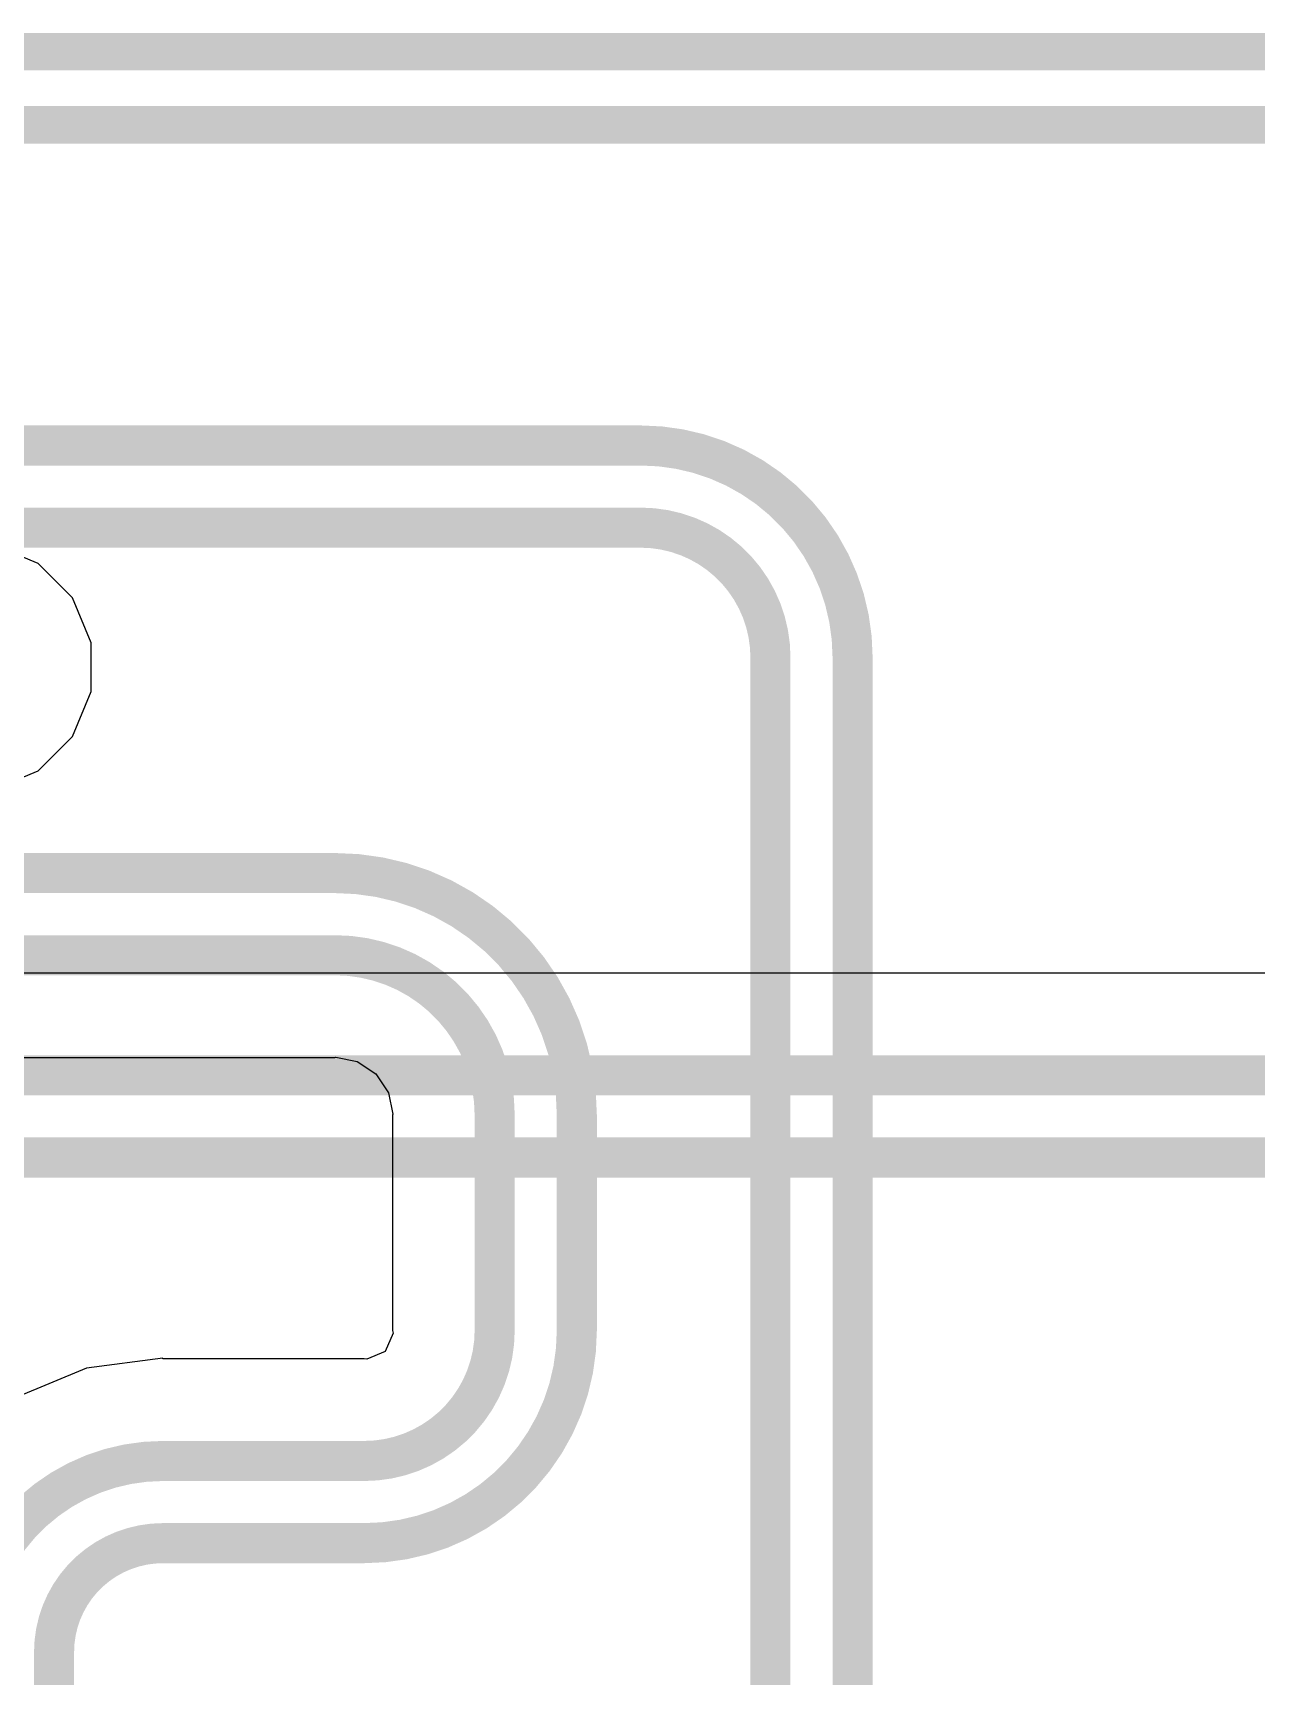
# Model space of a CAD drawing. Header units: inches. Extents: x -5 to 234, y -4 to 104.
# Drawn here: x 55.2 to 61.01, y 5.58 to 13.39 of the extents above; entities that cross this region are included whole.
import ezdxf

# ---------------------------------------------------------------- set-up
doc = ezdxf.new("R2010")
doc.units = ezdxf.units.IN
for name, color, linetype in [('Bottom Layer', 5, 'Continuous'), ('POWER', 76, 'Continuous'), ('Top Layer', 1, 'Continuous')]:
    doc.layers.add(name, color=color, linetype=linetype)

msp = doc.modelspace()

# ---------------------------------------------------------------- linework, layer by layer
at = {"layer": 'Bottom Layer'}
msp.add_line((73.5388, 8.9225), (54.6881, 8.9225), dxfattribs=at)
for points in [[(54.6881, 8.4369, 0.1905, 0.1905, 0), (73.5388, 8.4369, 0.1905, 0.1905, 0)], [(54.6881, 8.0464, 0.1905, 0.1905, 0), (73.5388, 8.0464, 0.1905, 0.1905, 0)]]:
    msp.add_lwpolyline(points, format="xyseb", dxfattribs=at)
at = {"layer": 'POWER'}
for p, q in [((55.224, 10.869), (55.0105, 10.9575)), ((55.3875, 10.7056), (55.224, 10.869)), ((55.4759, 10.492), (55.3875, 10.7056)), ((55.4759, 10.2609), (55.4759, 10.492)), ((55.3875, 10.0474), (55.4759, 10.2609)), ((55.224, 9.8839), (55.3875, 10.0474)), ((55.0105, 9.7955), (55.224, 9.8839))]:
    msp.add_line(p, q, dxfattribs=at)
at = {"layer": 'Top Layer'}
for p, q in [((49.7018, 8.5219), (56.6344, 8.5219)), ((56.6344, 8.5219), (56.6392, 8.5229)), ((56.6392, 8.5229), (56.7399, 8.5029)), ((56.7399, 8.5029), (56.8294, 8.4431)), ((56.8294, 8.4431), (56.8892, 8.3536)), ((56.8892, 8.3536), (56.9092, 8.2529)), ((56.9092, 8.2529), (56.9083, 8.248)), ((56.9083, 8.248), (56.9083, 7.2241)), ((56.9107, 7.212), (56.8741, 7.1237)), ((56.9083, 7.2241), (56.9107, 7.212)), ((56.8741, 7.1237), (56.7859, 7.0872)), ((55.4536, 7.0444), (55.1145, 6.9039)), ((55.8175, 7.0923), (55.4536, 7.0444)), ((55.8175, 7.0896), (55.8175, 7.0923)), ((56.7738, 7.0896), (55.8175, 7.0896)), ((56.7859, 7.0872), (56.7738, 7.0896))]:
    msp.add_line(p, q, dxfattribs=at)
for points in [[(48.7426, 13.302, 0.1778, 0.1778, 0), (69.2009, 13.302, 0.1778, 0.1778, 0)], [(48.768, 12.954, 0.1778, 0.1778, 0), (68.8236, 12.954, 0.1778, 0.1778, 0)], [(49.552, 11.43, 0.1905, 0.1905, 0), (58.0875, 11.43, 0.1905, 0.1905, 0)], [(58.0875, 11.43, 0.1905, 0.1905, -0.414214), (59.095, 10.4226, 0.1905, 0.1905, 0)], [(49.552, 11.0395, 0.1905, 0.1905, 0), (58.0875, 11.0395, 0.1905, 0.1905, 0)], [(58.0875, 11.0395, 0.1905, 0.1905, -0.414214), (58.7045, 10.4226, 0.1905, 0.1905, 0)], [(58.7045, 5.1701, 0.1905, 0.1905, 0), (58.7045, 10.4226, 0.1905, 0.1905, 0)], [(59.095, 5.1701, 0.1905, 0.1905, 0), (59.095, 10.4226, 0.1905, 0.1905, 0)], [(49.552, 9.398, 0.1905, 0.1905, 0), (56.6344, 9.398, 0.1905, 0.1905, 0)], [(56.6344, 9.398, 0.1905, 0.1905, -0.414214), (57.7843, 8.248, 0.1905, 0.1905, 0)], [(49.552, 9.0075, 0.1905, 0.1905, 0), (56.6344, 9.0075, 0.1905, 0.1905, 0)], [(56.6344, 9.0075, 0.1905, 0.1905, -0.414214), (57.3939, 8.248, 0.1905, 0.1905, 0)], [(57.3939, 7.2241, 0.1905, 0.1905, 0), (57.3939, 8.248, 0.1905, 0.1905, 0)], [(57.7843, 7.2241, 0.1905, 0.1905, 0), (57.7843, 8.248, 0.1905, 0.1905, 0)], [(57.7843, 7.2241, 0.1905, 0.1905, -0.414214), (56.7738, 6.2135, 0.1905, 0.1905, 0)], [(57.3939, 7.2241, 0.1905, 0.1905, -0.414214), (56.7738, 6.604, 0.1905, 0.1905, 0)], [(54.8999, 5.6865, 0.1905, 0.1905, -0.414214), (55.8175, 6.604, 0.1905, 0.1905, 0)], [(55.8175, 6.604, 0.1905, 0.1905, 0), (56.7738, 6.604, 0.1905, 0.1905, 0)], [(55.2999, 5.696, 0.1905, 0.1905, -0.414214), (55.8175, 6.2135, 0.1905, 0.1905, 0)], [(55.8175, 6.2135, 0.1905, 0.1905, 0), (56.7738, 6.2135, 0.1905, 0.1905, 0)], [(55.2999, 1.0798, 0.1905, 0.1905, 0), (55.2999, 5.696, 0.1905, 0.1905, 0)]]:
    msp.add_lwpolyline(points, format="xyseb", dxfattribs=at)
for points in [[(58.0399, 11.43, 0.0952, 0.0952, 1), (58.1352, 11.43, 0.0952, 0.0952, 1)], [(58.0399, 11.43, 0.0952, 0.0952, 1), (58.1352, 11.43, 0.0952, 0.0952, 1)], [(58.0399, 11.0395, 0.0952, 0.0952, 1), (58.1352, 11.0395, 0.0952, 0.0952, 1)], [(58.0399, 11.0395, 0.0952, 0.0952, 1), (58.1352, 11.0395, 0.0952, 0.0952, 1)], [(58.6569, 10.4226, 0.0952, 0.0952, 1), (58.7521, 10.4226, 0.0952, 0.0952, 1)], [(58.6569, 10.4226, 0.0952, 0.0952, 1), (58.7521, 10.4226, 0.0952, 0.0952, 1)], [(59.0474, 10.4226, 0.0952, 0.0952, 1), (59.1426, 10.4226, 0.0952, 0.0952, 1)], [(59.0474, 10.4226, 0.0952, 0.0952, 1), (59.1426, 10.4226, 0.0952, 0.0952, 1)], [(56.5868, 9.398, 0.0952, 0.0952, 1), (56.682, 9.398, 0.0952, 0.0952, 1)], [(56.5868, 9.398, 0.0952, 0.0952, 1), (56.682, 9.398, 0.0952, 0.0952, 1)], [(56.5868, 9.0075, 0.0952, 0.0952, 1), (56.682, 9.0075, 0.0952, 0.0952, 1)], [(56.5868, 9.0075, 0.0952, 0.0952, 1), (56.682, 9.0075, 0.0952, 0.0952, 1)], [(57.3462, 8.248, 0.0952, 0.0952, 1), (57.4415, 8.248, 0.0952, 0.0952, 1)], [(57.3462, 8.248, 0.0952, 0.0952, 1), (57.4415, 8.248, 0.0952, 0.0952, 1)], [(57.7367, 8.248, 0.0952, 0.0952, 1), (57.832, 8.248, 0.0952, 0.0952, 1)], [(57.7367, 8.248, 0.0952, 0.0952, 1), (57.832, 8.248, 0.0952, 0.0952, 1)], [(57.3462, 7.2241, 0.0952, 0.0952, 1), (57.4415, 7.2241, 0.0952, 0.0952, 1)], [(57.3462, 7.2241, 0.0952, 0.0952, 1), (57.4415, 7.2241, 0.0952, 0.0952, 1)], [(57.7367, 7.2241, 0.0952, 0.0952, 1), (57.832, 7.2241, 0.0952, 0.0952, 1)], [(57.7367, 7.2241, 0.0952, 0.0952, 1), (57.832, 7.2241, 0.0952, 0.0952, 1)], [(55.7698, 6.604, 0.0952, 0.0952, 1), (55.8651, 6.604, 0.0952, 0.0952, 1)], [(55.7698, 6.604, 0.0952, 0.0952, 1), (55.8651, 6.604, 0.0952, 0.0952, 1)], [(56.7261, 6.604, 0.0952, 0.0952, 1), (56.8214, 6.604, 0.0952, 0.0952, 1)], [(56.7261, 6.604, 0.0952, 0.0952, 1), (56.8214, 6.604, 0.0952, 0.0952, 1)], [(55.7698, 6.2135, 0.0952, 0.0952, 1), (55.8651, 6.2135, 0.0952, 0.0952, 1)], [(55.7698, 6.2135, 0.0952, 0.0952, 1), (55.8651, 6.2135, 0.0952, 0.0952, 1)], [(56.7261, 6.2135, 0.0952, 0.0952, 1), (56.8214, 6.2135, 0.0952, 0.0952, 1)], [(56.7261, 6.2135, 0.0952, 0.0952, 1), (56.8214, 6.2135, 0.0952, 0.0952, 1)], [(55.2523, 5.696, 0.0952, 0.0952, 1), (55.3475, 5.696, 0.0952, 0.0952, 1)], [(55.2523, 5.696, 0.0952, 0.0952, 1), (55.3475, 5.696, 0.0952, 0.0952, 1)]]:
    msp.add_lwpolyline(points, format="xyseb", close=True, dxfattribs=at)

doc.saveas('drawing.dxf')
